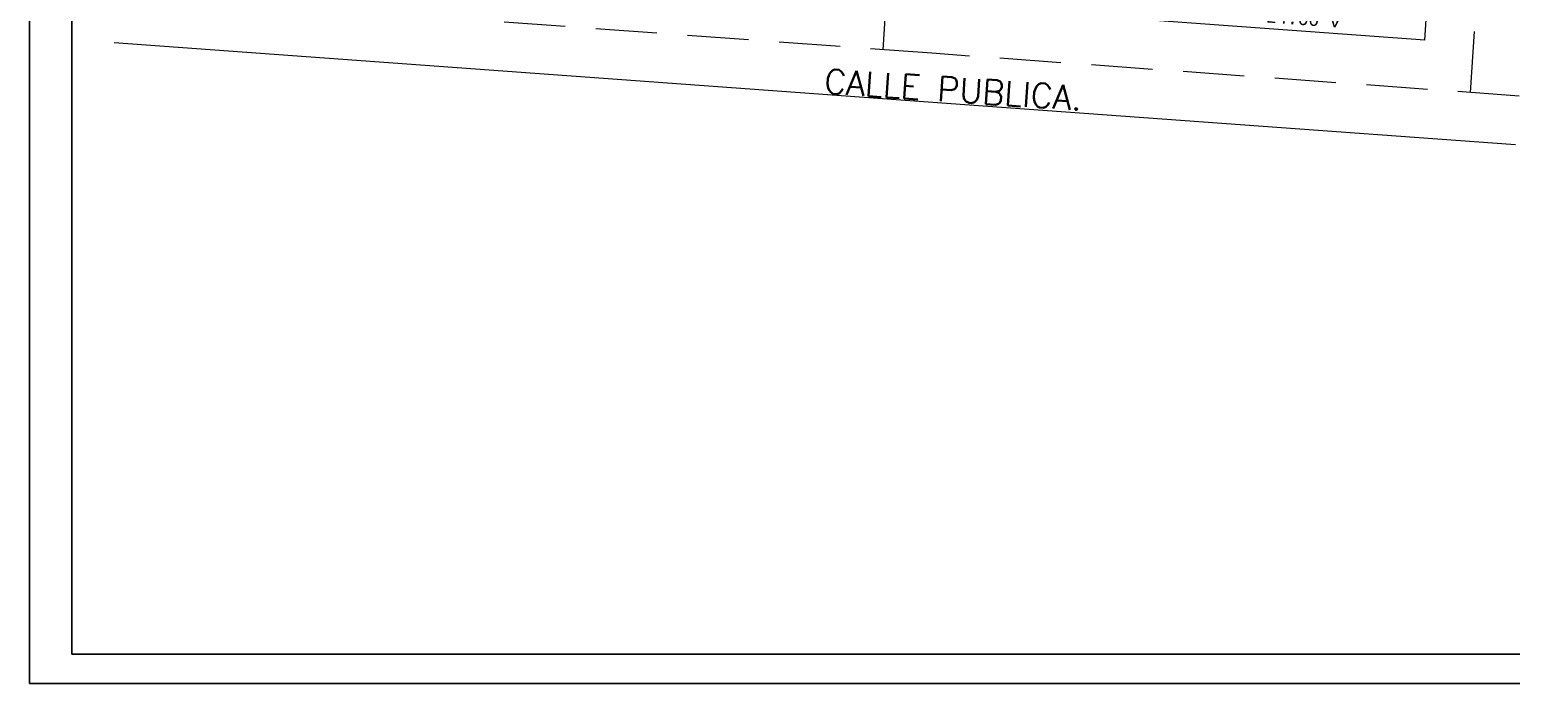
# Model space of a CAD drawing. Header units: metres. Extents: x 295274 to 295728, y 1621957 to 1622195.
# Drawn here: x 295274 to 295395, y 1621957.1 to 1622010.4 of the extents above; entities that cross this region are included whole.
import ezdxf

# ---------------------------------------------------------------- set-up
doc = ezdxf.new("R2010")
doc.units = ezdxf.units.M
doc.linetypes.add('DASHED', pattern=[0.75, 0.5, -0.25])
doc.styles.add('MONOTXT4', font='monotxt4.shx')
doc.styles.get("Standard").update_dxf_attribs({"font": 'simplex.shx'})
doc.dimstyles.new('Cotas de Lotes', dxfattribs={"dimscale": 0.5, "dimtxt": 2, "dimasz": 0.5, "dimexe": 0.18, "dimexo": 0.0625, "dimgap": 0.09, "dimtad": 0, "dimlfac": 1.197605, "dimzin": 0, "dimdsep": 46, "dimtxsty": 'MONOTXT4', "dimblk": 'NONE', "dimcen": 0.5, "dimse1": 1, "dimse2": 1, "dimsd1": 1, "dimsd2": 1, "dimclrt": 256, "dimaunit": 1, "dimadec": 0, "dimazin": 0, "dimtfac": 1, "dimtofl": 0, "dimtmove": 0, "dimatfit": 3, "dimldrblk": 'NONE', "dimfxl": 1, "dimtolj": 1, "dimtzin": 0, "dimarcsym": 0})

# ---------------------------------------------------------------- blocks, each defined once
blk = doc.blocks.new('*D201')
at = {"layer": 'Defpoints', "color": 0, "ltscale": 6, "transparency": 16777216}
for p in [(295387.37, 1622021.25), (295388.68, 1622021.17), (295387.93, 1622009.56)]:
    blk.add_point(p, dxfattribs=at)
at = {"ltscale": 6, "transparency": 16777216, "insert": (295386.99, 1622015.45), "char_height": 1, "attachment_point": 5, "rotation": 86.2982, "style": 'MONOTXT4'}
blk.add_mtext('\\A1;13.93 v', dxfattribs=at)
blk = doc.blocks.new('_None')
blk = doc.blocks.new('*D202')
at = {"layer": 'Defpoints', "color": 0, "ltscale": 6, "transparency": 16777216}
for p in [(295367.94, 1622011.02), (295388, 1622010.55), (295387.93, 1622009.56)]:
    blk.add_point(p, dxfattribs=at)
at = {"ltscale": 6, "transparency": 16777216, "insert": (295378.01, 1622011.28), "char_height": 1, "attachment_point": 5, "rotation": 355.8351, "style": 'MONOTXT4'}
blk.add_mtext('\\A1;24.00 v', dxfattribs=at)

msp = doc.modelspace()

# ---------------------------------------------------------------- linework, layer by layer
at = {"color": 7, "lineweight": 35, "ltscale": 0.5}
for points in [[(295274.0125, 1621957.0511), (295727.6355, 1621957.0511), (295727.6355, 1622194.8465), (295274.0125, 1622194.8465)], [(295277.4614, 1621959.4316), (295725.255, 1621959.4316), (295725.255, 1622192.466), (295277.4614, 1622192.466)]]:
    msp.add_lwpolyline(points, close=True, dxfattribs=at)
at = {"color": 1, "linetype": 'DASHED', "ltscale": 10, "flags": 128}
for points in [[(295343.7059, 1622008.7726), (295351.0904, 1622122.9091)], [(295391.6605, 1622005.2806), (295397.9385, 1622102.3152)]]:
    msp.add_lwpolyline(points, dxfattribs=at)
at = {"ltscale": 6, "flags": 128}
msp.add_lwpolyline([(295387.9292, 1622009.5629), (295393.6432, 1622097.8799)], dxfattribs=at)
at = {"color": 1, "linetype": 'DASHED', "ltscale": 10, "elevation": 760.287, "flags": 128}
for points in [[(295347.6632, 1622008.4844), (295282.4146, 1622013.2358)], [(295395.6178, 1622004.9924), (295347.6632, 1622008.4844)]]:
    msp.add_lwpolyline(points, dxfattribs=at)
at = {"elevation": 760.287, "flags": 128}
for points in [[(295387.9292, 1622009.5629), (295347.9537, 1622012.4739)], [(295347.3727, 1622004.495), (295280.9032, 1622009.3352)], [(295395.3273, 1622001.003), (295347.3727, 1622004.495)]]:
    msp.add_lwpolyline(points, dxfattribs=at)

# ---------------------------------------------------------------- texts
at = {"ltscale": 6, "insert": (295338.9707, 1622007.2165, 760.287), "char_height": 2, "attachment_point": 1, "rotation": 356.187198}
msp.add_mtext_dynamic_manual_height_columns('CALLE PUBLICA.', width=35.899774, gutter_width=1, heights=[0], dxfattribs=at)

# ---------------------------------------------------------------- dimensions: what is measured, and where the dimension line sits
at = {"ltscale": 6}
for p1, p2, distance, picture, middle in [((295387.9292, 1622009.5629), (295388.6801, 1622021.1698), 1.3172, '*D201', (295386.9901, 1622015.4514)), ((295367.9414, 1622011.0184), (295387.9292, 1622009.5629), 0.9947, '*D202', (295378.0075, 1622011.2827))]:
    dim = msp.add_aligned_dim(p1=p1, p2=p2, distance=distance, dimstyle='Cotas de Lotes', override={"dimpost": ' v'}, dxfattribs=at)
    dim.commit()
    dim.dimension.update_dxf_attribs({"geometry": picture, "text_midpoint": middle})

doc.saveas('drawing.dxf')
